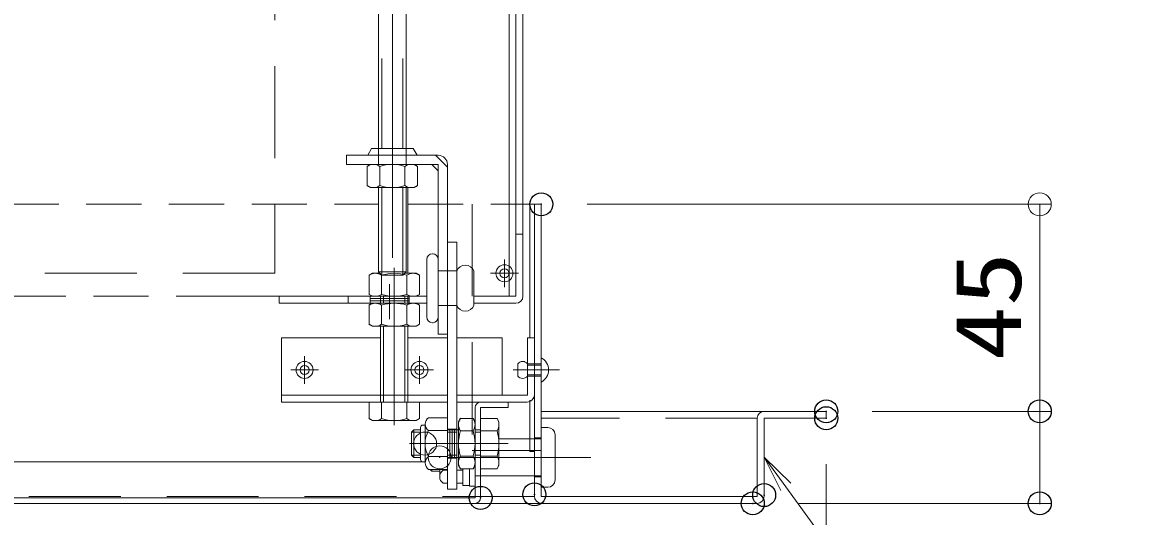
# Model space of a CAD drawing. Units: millimetres, scale not verified. Extents: x -2000 to 2000, y -1385 to 1385.
# Drawn here: x -1202.7 to -957.5, y -1141.5 to -1034.1 of the extents above; entities that cross this region are included whole.
import ezdxf
from ezdxf.enums import TextEntityAlignment as Align

# ---------------------------------------------------------------- set-up
doc = ezdxf.new("R2010")
doc.units = ezdxf.units.MM
doc.header["$LTSCALE"] = 10
doc.header["$PDMODE"] = 32
doc.header["$PDSIZE"] = 5
for name, pattern in [('CHAIN2', [12, 9, -1, 1, -1]), ('DASHED1', [1.8, 1.2, -0.6]), ('DASHED2', [3, 2, -1])]:
    doc.linetypes.add(name, pattern=pattern)
for name, color, linetype, lineweight in [('0-0_sunpou', 1, 'Continuous', 9), ('0-1_0', 7, 'Continuous', 9), ('0-6_MAZ_M', 6, 'Continuous', 9), ('0-9_GRE_M', 3, 'Continuous', 9), ('0-B_CYA_SSD', 134, 'DASHED2', 9), ('0-C_YEL_SSD', 2, 'DASHED2', 9), ('0-E_PARTS2', 6, 'DASHED1', 9), ('0-F_PARTS_SIN', 4, 'CHAIN2', 9), ('1-0_YEL_M', 2, 'Continuous', 9), ('1-2_GRE_SSD', 134, 'DASHED2', 9), ('1-3_CYA_M', 4, 'Continuous', 9), ('1-4_RED_M', 1, 'Continuous', 9), ('1-8_BLU_M', 5, 'Continuous', 9), ('2-4_6寸法', 1, 'Continuous', 9)]:
    doc.layers.add(name, color=color, linetype=linetype, lineweight=lineweight)
doc.layers.add('0-2_DEFPOINTS', color=7, linetype='Continuous')
doc.styles.add('ＭＳ ゴシック', font='')
doc.styles.get('ＭＳ ゴシック').set_extended_font_data('MS Gothic')

# ---------------------------------------------------------------- blocks, each defined once
blk = doc.blocks.new('_ORIGIN')
at = {"layer": '0-1_0', "color": 1}
blk.add_line((0, 0), (-10, 0), dxfattribs=at)
blk.add_circle((0, 0), 5, dxfattribs=at)
blk = doc.blocks.new('MLeader22')
at = {"layer": '2-4_6寸法'}
for p, q in [((-1341.62, -1096.24), (-1336.45, -1102.35)), ((-1261.67, -1187.27), (-1170.2, -1187.27))]:
    blk.add_line(p, q, dxfattribs=at)
for points in [[(-1337.47, -1103.21), (-1341.62, -1096.24), (-1335.43, -1101.49)], [(-1336.45, -1102.35), (-1264.55, -1187.27), (-1261.67, -1187.27)]]:
    blk.add_lwpolyline(points, dxfattribs=at)
at = {"layer": '2-4_6寸法', "color": 2, "style": 'ＭＳ ゴシック', "width": 0.75}
blk.add_text('避難はしご', height=19.21, dxfattribs=at).set_placement((-1260.95, -1187.19), align=Align.BOTTOM_LEFT)
blk = doc.blocks.new('MLeader25')
at = {"layer": '2-4_6寸法'}
for p, q in [((-1041.31, -1128.59), (-1036.61, -1135.06)), ((-980.09, -1208.85), (-945.11, -1208.85))]:
    blk.add_line(p, q, dxfattribs=at)
for points in [[(-1037.68, -1135.85), (-1041.31, -1128.59), (-1035.53, -1134.28)], [(-1036.61, -1135.06), (-982.97, -1208.85), (-980.09, -1208.85)]]:
    blk.add_lwpolyline(points, dxfattribs=at)
at = {"layer": '2-4_6寸法', "color": 2, "style": 'ＭＳ ゴシック', "width": 0.75}
blk.add_text('下枠', height=19.21, dxfattribs=at).set_placement((-979.37, -1208.55), align=Align.BOTTOM_LEFT)

msp = doc.modelspace()

# ---------------------------------------------------------------- linework, layer by layer
at = {"layer": '0-0_sunpou'}
for p, q in [((-1079.81, -1073.64), (-978.85, -1073.64)), ((-981.35, -1078.64), (-981.35, -1113.64)), ((-1017.81, -1118.64), (-978.85, -1118.64)), ((-1017.81, -1118.64), (-978.85, -1118.64)), ((-981.35, -1123.64), (-981.35, -1133.64)), ((-1027.81, -1130.14), (-1027.81, -1294.88)), ((-1027.81, -1130.14), (-1027.81, -1264.88)), ((-1033.79, -1138.64), (-978.85, -1138.64))]:
    msp.add_line(p, q, dxfattribs=at)
at = {"layer": '0-2_DEFPOINTS'}
for p in [(-1089.81, -1073.64), (-1027.81, -1118.64), (-1027.81, -1120.14), (-981.35, -1118.64), (-1103.01, -1137.44), (-1091.31, -1136.69), (-1091.31, -1136.69), (-1041.31, -1136.85), (-1043.79, -1138.64), (-981.35, -1138.64)]:
    msp.add_point(p, dxfattribs=at)
at = {"layer": '0-6_MAZ_M'}
for p, q in [((-1094.93, -1110.97), (-1094.93, -1108.32)), ((-1105.41, -1122.9), (-1105.31, -1122.9)), ((-1089.81, -1135.14), (-1089.81, -1122.14)), ((-1089.81, -1122.14), (-1088.41, -1122.14)), ((-1104.21, -1132.64), (-1104.21, -1124.64)), ((-1099.01, -1124.64), (-1091.31, -1124.64)), ((-1086.81, -1133.54), (-1086.81, -1123.74)), ((-1113.61, -1125.64), (-1104.21, -1125.64)), ((-1113.61, -1125.64), (-1097.01, -1125.64)), ((-1113.98, -1131.27), (-1113.61, -1131.64)), ((-1113.61, -1131.64), (-1111.9, -1131.64)), ((-1111.9, -1131.27), (-1111.9, -1132.86)), ((-1111.15, -1131.45), (-1110.21, -1131.45)), ((-1108.21, -1131.45), (-1106.91, -1131.45)), ((-1106.91, -1131.13), (-1106.91, -1134.27)), ((-1106.91, -1134.74), (-1106.91, -1131.13)), ((-1105.41, -1131.13), (-1105.42, -1134.61)), ((-1104.21, -1132.64), (-1091.31, -1132.64)), ((-1111.15, -1134.27), (-1110.21, -1134.27)), ((-1108.21, -1134.27), (-1106.91, -1134.27)), ((-1089.81, -1135.14), (-1088.41, -1135.14))]:
    msp.add_line(p, q, dxfattribs=at)
for points in [[(-1104.21, -1122.39), (-1104.21, -1134.89), (-1105.41, -1134.89), (-1105.41, -1131.13)], [(-1105.41, -1131.13), (-1105.41, -1134.74), (-1106.91, -1134.74)]]:
    msp.add_lwpolyline(points, dxfattribs=at)
for centre, radius in [((-1097.81, -1088.64), 1.85), ((-1097.81, -1088.64), 0.985), ((-1141.31, -1109.64), 1.85), ((-1116.31, -1109.64), 1.85), ((-1141.31, -1109.64), 0.985), ((-1116.31, -1109.64), 0.985)]:
    msp.add_circle(centre, radius, dxfattribs=at)
for centre, radius, start, end in [((-1093.87, -1109.11), 1.32, 36.8699, 143.1301), ((-1091.22, -1109.64), 3, 298.0725, 61.9275), ((-1093.87, -1110.17), 1.32, 216.8699, 323.1301), ((-1088.41, -1123.74), 1.6, 0, 90), ((-1110.21, -1132.86), 1.69, 123.855, 236.145), ((-1106.26, -1128.64), 5.65, 207.6925, 209.8628), ((-1088.41, -1133.54), 1.6, 270, 0)]:
    msp.add_arc(centre, radius, start, end, dxfattribs=at)
msp.add_point((-1111.9, -1128.64), dxfattribs=at)
at = {"layer": '0-9_GRE_M'}
for p, q in [((-1126.96, -1064.99), (-1127.69, -1065.41)), ((-1127.69, -1065.41), (-1127.69, -1069.57)), ((-1124.95, -1069.57), (-1124.95, -1065.41)), ((-1119.47, -1069.57), (-1119.47, -1065.41)), ((-1117.46, -1064.99), (-1116.72, -1065.41)), ((-1116.72, -1069.57), (-1116.72, -1065.41)), ((-1126.96, -1069.99), (-1127.69, -1069.57)), ((-1117.46, -1069.99), (-1126.96, -1069.99)), ((-1118.81, -1088.64), (-1118.81, -1069.99)), ((-1117.46, -1069.99), (-1116.72, -1069.57)), ((-1092.31, -1073.64), (-1092.31, -1102.64)), ((-1091.31, -1073.64), (-1091.31, -1137.04)), ((-1089.81, -1073.64), (-1089.81, -1137.14)), ((-1114.71, -1098.13), (-1114.71, -1085.63)), ((-1113.46, -1084.38), (-1113.36, -1084.38)), ((-1112.21, -1098.13), (-1112.21, -1085.63)), ((-1126.56, -1088.64), (-1127.29, -1089.07)), ((-1126.56, -1088.64), (-1124.9, -1088.64)), ((-1119.52, -1088.64), (-1117.06, -1088.64)), ((-1117.06, -1088.64), (-1116.32, -1089.07)), ((-1104.46, -1088.13), (-1104.46, -1095.63)), ((-1124.55, -1093.22), (-1124.55, -1089.07)), ((-1119.07, -1093.22), (-1119.07, -1089.07)), ((-1116.32, -1089.07), (-1116.32, -1093.22)), ((-1117.06, -1093.64), (-1116.32, -1093.22)), ((-1126.56, -1095.14), (-1127.29, -1095.57)), ((-1126.56, -1093.64), (-1117.06, -1093.64)), ((-1126.56, -1095.14), (-1117.06, -1095.14)), ((-1124.81, -1095.14), (-1124.81, -1093.64)), ((-1124.55, -1099.72), (-1124.55, -1095.57)), ((-1124.11, -1095.14), (-1124.11, -1093.64)), ((-1119.51, -1095.14), (-1119.51, -1093.64)), ((-1119.07, -1099.72), (-1119.07, -1095.57)), ((-1118.81, -1095.14), (-1118.81, -1093.64)), ((-1117.06, -1095.14), (-1116.32, -1095.57)), ((-1116.32, -1095.57), (-1116.32, -1099.72)), ((-1126.56, -1100.14), (-1117.06, -1100.14)), ((-1124.81, -1115.14), (-1124.81, -1100.14)), ((-1124.11, -1115.14), (-1124.11, -1100.14)), ((-1119.51, -1115.14), (-1119.51, -1100.14)), ((-1118.81, -1115.14), (-1118.81, -1100.14)), ((-1117.06, -1100.14), (-1116.32, -1099.72)), ((-1113.46, -1099.38), (-1113.36, -1099.38)), ((-1124.81, -1116.64), (-1124.81, -1115.14)), ((-1124.11, -1116.64), (-1124.11, -1115.14)), ((-1119.51, -1116.64), (-1119.51, -1115.14)), ((-1118.81, -1116.64), (-1118.81, -1115.14)), ((-1127.29, -1116.64), (-1127.29, -1120.22)), ((-1116.32, -1116.64), (-1127.29, -1116.64)), ((-1124.55, -1116.64), (-1124.55, -1120.22)), ((-1119.07, -1116.64), (-1119.07, -1120.22)), ((-1116.32, -1120.22), (-1116.32, -1116.64)), ((-1104.21, -1117.84), (-1104.21, -1137.44)), ((-1103.01, -1117.84), (-1103.01, -1137.44)), ((-1103.01, -1117.84), (-1097.01, -1117.84)), ((-1092.31, -1116.2), (-1092.31, -1127.34)), ((-1126.56, -1120.64), (-1127.29, -1120.22)), ((-1117.06, -1120.64), (-1116.32, -1120.22)), ((-1114.33, -1120.02), (-1110.21, -1120.02)), ((-1110.21, -1131.27), (-1110.21, -1120.02)), ((-1107.81, -1120.89), (-1107.39, -1120.16)), ((-1107.39, -1120.16), (-1104.63, -1120.16)), ((-1104.21, -1120.89), (-1104.63, -1120.16)), ((-1099.43, -1120.16), (-1103.01, -1120.16)), ((-1103.01, -1120.16), (-1103.01, -1131.13)), ((-1099.01, -1120.89), (-1099.43, -1120.16)), ((-1027.81, -1118.64), (-1089.81, -1118.64)), ((-1041.31, -1120.14), (-1041.31, -1137.04)), ((-1027.81, -1120.14), (-1041.31, -1120.14)), ((-1027.81, -1118.64), (-1027.81, -1120.14)), ((-1126.56, -1120.64), (-1117.06, -1120.64)), ((-1116.08, -1129.14), (-1116.08, -1122.14)), ((-1115.58, -1121.64), (-1115.08, -1121.64)), ((-1115.08, -1129.86), (-1115.08, -1121.42)), ((-1114.33, -1122.83), (-1110.21, -1122.83)), ((-1107.81, -1130.39), (-1107.81, -1120.89)), ((-1104.63, -1122.9), (-1107.39, -1122.9)), ((-1104.21, -1130.39), (-1104.21, -1120.89)), ((-1103.01, -1122.9), (-1099.43, -1122.9)), ((-1099.01, -1130.39), (-1099.01, -1120.89)), ((-1091.31, -1127.34), (-1092.31, -1127.34)), ((-1632.61, -1129.64), (-1115.51, -1129.64)), ((-1115.58, -1129.64), (-1115.08, -1129.64)), ((-1114.33, -1128.45), (-1110.21, -1128.45)), ((-1104.63, -1128.38), (-1107.39, -1128.38)), ((-1103.01, -1128.38), (-1099.43, -1128.38)), ((-1114.33, -1131.27), (-1110.21, -1131.27)), ((-1107.81, -1130.39), (-1107.39, -1131.13)), ((-1104.63, -1131.13), (-1107.39, -1131.13)), ((-1104.21, -1130.39), (-1104.63, -1131.13)), ((-1103.01, -1131.13), (-1099.43, -1131.13)), ((-1099.01, -1130.39), (-1099.43, -1131.13)), ((-1641.41, -1137.44), (-1104.21, -1137.44)), ((-1091.81, -1137.14), (-1091.31, -1137.14)), ((-1042.91, -1138.64), (-1702.71, -1138.64)), ((-1641.41, -1138.64), (-1104.21, -1138.64))]:
    msp.add_line(p, q, dxfattribs=at)
at = {"layer": '0-9_GRE_M', "linetype": 'DASHED1'}
for p, q in [((-1620.81, -1073.64), (-1125.21, -1073.64)), ((-1118.81, -1073.64), (-1089.81, -1073.64)), ((-1583.26, -1093.64), (-1162.36, -1093.64))]:
    msp.add_line(p, q, dxfattribs=at)
at = {"layer": '0-9_GRE_M'}
for points in [[(-1126.56, -1093.64), (-1127.29, -1093.22), (-1127.29, -1089.07)], [(-1126.56, -1100.14), (-1127.29, -1099.72), (-1127.29, -1095.57)], [(-1103.01, -1116.64), (-1097.01, -1116.64), (-1097.01, -1117.84)], [(-1042.81, -1120.14), (-1042.81, -1137.14), (-1089.81, -1137.14)]]:
    msp.add_lwpolyline(points, dxfattribs=at)
for centre, radius, start, end in [((-1126.32, -1067.42), 2.43, 55.6159, 124.3842), ((-1122.21, -1074.07), 9.08, 72.4121, 107.5879), ((-1118.1, -1067.42), 2.43, 55.6159, 124.3842), ((-1126.32, -1067.56), 2.43, 235.6158, 304.3841), ((-1122.21, -1060.91), 9.08, 252.4121, 287.5879), ((-1118.1, -1067.56), 2.43, 235.6158, 304.3841), ((-1113.46, -1085.63), 1.25, 0, 180), ((-1125.92, -1091.07), 2.43, 55.6159, 124.3842), ((-1121.81, -1097.72), 9.08, 72.4121, 107.5879), ((-1117.7, -1091.07), 2.43, 55.6159, 124.3842), ((-1106.33, -1088.91), 2.03, 22.6199, 157.3801), ((-1125.92, -1091.21), 2.43, 235.6158, 304.3841), ((-1121.81, -1084.57), 9.08, 252.4121, 287.5879), ((-1117.7, -1091.21), 2.43, 235.6158, 304.3841), ((-1125.92, -1097.57), 2.43, 55.6159, 124.3842), ((-1121.81, -1104.22), 9.08, 72.4121, 107.5879), ((-1117.7, -1097.57), 2.43, 55.6159, 124.3842), ((-1106.33, -1094.85), 2.03, 202.6199, 337.3801), ((-1113.46, -1098.13), 1.25, 180, 0), ((-1125.92, -1097.71), 2.43, 235.6158, 304.3841), ((-1121.81, -1091.07), 9.08, 252.4121, 287.5879), ((-1117.7, -1097.71), 2.43, 235.6158, 304.3841), ((-1103.01, -1117.84), 1.2, 90, 180), ((-1125.92, -1118.21), 2.43, 235.6158, 304.3841), ((-1121.81, -1111.57), 9.08, 252.4121, 287.5879), ((-1117.7, -1118.21), 2.43, 235.6158, 304.3841), ((-1113.39, -1121.42), 1.69, 123.855, 236.145), ((-1105.38, -1121.53), 2.43, 145.6158, 214.3842), ((-1106.64, -1121.53), 2.43, 325.6159, 34.3841), ((-1101.44, -1121.53), 2.43, 325.6159, 34.3841), ((-1041.31, -1120.14), 1.5, 90, 180), ((-1115.58, -1122.14), 0.5, 90, 180), ((-1109.44, -1125.64), 5.65, 150.1372, 209.863), ((-1098.73, -1125.64), 9.08, 162.4121, 197.5879), ((-1113.29, -1125.64), 9.08, 342.4121, 17.5879), ((-1108.09, -1125.64), 9.08, 342.4121, 17.5879), ((-1115.58, -1129.14), 0.5, 180, 270), ((-1113.39, -1129.86), 1.69, 123.855, 236.145), ((-1105.38, -1129.75), 2.43, 145.6158, 214.3842), ((-1106.64, -1129.75), 2.43, 325.6159, 34.3841), ((-1101.44, -1129.75), 2.43, 325.6159, 34.3841), ((-1104.21, -1137.44), 1.2, 270, 0), ((-1089.71, -1137.04), 1.6, 180, 270), ((-1042.91, -1137.04), 1.6, 270, 0)]:
    msp.add_arc(centre, radius, start, end, dxfattribs=at)
msp.add_point((-1115.08, -1125.64), dxfattribs=at)
at = {"layer": '0-B_CYA_SSD'}
for p, q in [((-1124.51, -1011.92), (-1124.51, -1061.49)), ((-1119.91, -1011.92), (-1119.91, -1061.49)), ((-1125.21, -1064.99), (-1125.21, -1061.49)), ((-1119.21, -1064.99), (-1119.21, -1061.49)), ((-1124.51, -1069.99), (-1124.51, -1089.03)), ((-1119.91, -1069.99), (-1119.91, -1089.03)), ((-1125.21, -1088.33), (-1119.21, -1088.33)), ((-1117.52, -1128.64), (-1117.52, -1122.64)), ((-1108.21, -1122.64), (-1110.21, -1122.64)), ((-1103.01, -1122.64), (-1104.21, -1122.64)), ((-1118.01, -1123.13), (-1116.08, -1123.13)), ((-1110.21, -1123.13), (-1108.21, -1123.13)), ((-1103.01, -1123.13), (-1104.21, -1123.13)), ((-1118.01, -1128.15), (-1116.08, -1128.15)), ((-1110.21, -1128.15), (-1108.21, -1128.15)), ((-1108.21, -1128.64), (-1110.21, -1128.64)), ((-1103.01, -1128.15), (-1104.21, -1128.15)), ((-1103.01, -1128.64), (-1104.21, -1128.64))]:
    msp.add_line(p, q, dxfattribs=at)
msp.add_lwpolyline([(-1147.81, -923.64), (-1147.81, -1088.64), (-1597.81, -1088.64), (-1597.81, -923.64)], close=True, dxfattribs=at)
at = {"layer": '0-C_YEL_SSD'}
for p, q in [((-1042.81, -1120.14), (-1089.81, -1120.14)), ((-1091.31, -1137.14), (-1654.31, -1137.14))]:
    msp.add_line(p, q, dxfattribs=at)
at = {"layer": '0-E_PARTS2'}
for p, q in [((-1110.21, -1065.58), (-1112.8, -1062.99)), ((-1108.21, -1088.13), (-1112.21, -1088.13)), ((-1127.06, -1093.64), (-1127.06, -1095.14)), ((-1127.06, -1094.14), (-1118.56, -1094.14)), ((-1127.06, -1094.64), (-1118.56, -1094.64)), ((-1118.56, -1093.64), (-1118.56, -1095.14)), ((-1108.21, -1095.63), (-1112.21, -1095.63)), ((-1089.81, -1112.29), (-1089.81, -1106.99)), ((-1092.81, -1110.97), (-1092.81, -1108.32)), ((-1092.81, -1108.32), (-1089.81, -1108.32)), ((-1092.81, -1108.58), (-1089.81, -1108.58)), ((-1092.81, -1110.7), (-1089.81, -1110.7)), ((-1092.81, -1110.97), (-1089.81, -1110.97)), ((-1110.21, -1122.49), (-1108.21, -1122.49)), ((-1109.71, -1122.49), (-1109.71, -1128.79)), ((-1109.21, -1122.49), (-1109.21, -1128.79)), ((-1108.71, -1122.49), (-1108.71, -1128.79)), ((-1091.31, -1124.39), (-1089.81, -1124.39)), ((-1091.31, -1124.64), (-1089.81, -1124.64)), ((-1110.21, -1128.79), (-1108.21, -1128.79)), ((-1113.61, -1131.27), (-1113.61, -1131.64)), ((-1091.31, -1132.64), (-1089.81, -1132.64)), ((-1091.31, -1132.89), (-1089.81, -1132.89))]:
    msp.add_line(p, q, dxfattribs=at)
at = {"layer": '0-F_PARTS_SIN'}
for p, q in [((-1122.21, -995.26), (-1122.21, -1094.45)), ((-1097.81, -1085.62), (-1097.81, -1091.66)), ((-1121.81, -1087.46), (-1121.81, -1121.66)), ((-1094.79, -1088.64), (-1100.83, -1088.64)), ((-1122.81, -1090.99), (-1122.81, -1098.58)), ((-1141.31, -1106.62), (-1141.31, -1112.66)), ((-1116.31, -1106.62), (-1116.31, -1112.66)), ((-1138.29, -1109.64), (-1144.33, -1109.64)), ((-1113.29, -1109.64), (-1119.33, -1109.64)), ((-1095.92, -1109.64), (-1085.83, -1109.64)), ((-1118.47, -1125.64), (-1103.71, -1125.64)), ((-1078.99, -1128.64), (-1109.04, -1128.64))]:
    msp.add_line(p, q, dxfattribs=at)
at = {"layer": '1-0_YEL_M'}
for p, q in [((-1096.81, -900.24), (-1096.81, -1093.64)), ((-1095.31, -900.14), (-1095.31, -1093.64)), ((-1117.71, -1061.49), (-1116.84, -1062.99)), ((-1132.21, -1062.99), (-1112.21, -1062.99)), ((-1132.21, -1064.99), (-1132.21, -1062.99)), ((-1132.21, -1064.99), (-1112.21, -1064.99)), ((-1112.21, -1066.4), (-1113.62, -1064.99)), ((-1112.21, -1101.88), (-1112.21, -1064.99))]:
    msp.add_line(p, q, dxfattribs=at)
for points in [[(-1117.71, -1061.49), (-1126.71, -1061.49), (-1127.58, -1062.99)], [(-1112.21, -1101.88), (-1110.21, -1101.88), (-1110.21, -1064.99)]]:
    msp.add_lwpolyline(points, dxfattribs=at)
msp.add_arc((-1112.21, -1064.99), 2, 0, 90, dxfattribs=at)
at = {"layer": '1-2_GRE_SSD'}
for p, q in [((-1104.81, -1073.64), (-1104.81, -1127.14)), ((-1104.81, -1127.14), (-1089.81, -1127.14))]:
    msp.add_line(p, q, dxfattribs=at)
at = {"layer": '1-3_CYA_M'}
for p, q in [((-1093.81, -910.14), (-1093.81, -1093.64)), ((-1125.21, -1011.92), (-1125.21, -1061.49)), ((-1119.21, -1011.92), (-1119.21, -1061.49)), ((-1125.21, -1069.99), (-1125.21, -1088.33)), ((-1119.21, -1069.99), (-1119.21, -1088.33)), ((-1095.31, -1080.14), (-1093.81, -1080.14)), ((-1124.51, -1089.03), (-1125.21, -1088.33)), ((-1162.36, -1093.64), (-1114.71, -1093.64)), ((-1146.81, -1093.64), (-1146.81, -1095.14)), ((-1146.81, -1095.14), (-1114.71, -1095.14)), ((-1131.81, -1093.64), (-1131.81, -1095.14)), ((-1104.46, -1093.64), (-1095.31, -1093.64)), ((-1104.46, -1095.14), (-1095.31, -1095.14)), ((-1117.52, -1122.64), (-1118.01, -1123.13)), ((-1116.08, -1122.64), (-1117.52, -1122.64)), ((-1108.21, -1122.64), (-1107.81, -1122.64)), ((-1118.01, -1128.15), (-1118.01, -1123.13)), ((-1117.52, -1128.64), (-1118.01, -1128.15)), ((-1116.08, -1128.64), (-1117.52, -1128.64)), ((-1108.21, -1128.64), (-1107.81, -1128.64))]:
    msp.add_line(p, q, dxfattribs=at)
msp.add_lwpolyline([(-1124.51, -1089.03), (-1119.91, -1089.03), (-1119.21, -1088.33)], dxfattribs=at)
msp.add_arc((-1095.31, -1093.64), 1.5, 270, 0, dxfattribs=at)
at = {"layer": '1-4_RED_M'}
for p, q in [((-1110.21, -1081.88), (-1108.21, -1081.88)), ((-1110.21, -1081.88), (-1110.21, -1135.58)), ((-1108.21, -1081.88), (-1108.21, -1135.58)), ((-1110.21, -1135.58), (-1108.21, -1135.58))]:
    msp.add_line(p, q, dxfattribs=at)
at = {"layer": '1-8_BLU_M'}
for p, q in [((-1146.31, -1116.64), (-1146.31, -1102.64)), ((-1124.81, -1102.64), (-1146.31, -1102.64)), ((-1110.21, -1102.64), (-1118.81, -1102.64)), ((-1098.31, -1102.64), (-1108.21, -1102.64)), ((-1098.31, -1102.64), (-1098.31, -1115.14)), ((-1091.31, -1102.64), (-1092.81, -1102.64)), ((-1092.81, -1102.64), (-1092.81, -1115.14)), ((-1091.31, -1102.64), (-1091.31, -1115.04)), ((-1110.21, -1115.14), (-1146.31, -1115.14)), ((-1092.81, -1115.14), (-1108.21, -1115.14)), ((-1110.21, -1116.64), (-1146.31, -1116.64)), ((-1092.91, -1116.64), (-1108.21, -1116.64))]:
    msp.add_line(p, q, dxfattribs=at)
msp.add_arc((-1092.91, -1115.04), 1.6, 270, 0, dxfattribs=at)

# ---------------------------------------------------------------- block references
at = {"layer": '0-0_sunpou', "xscale": 0.5, "yscale": 0.5}
for p, rotation in [((-981.35, -1073.64), 90), ((-981.35, -1118.64), 270), ((-981.35, -1118.64), 90), ((-981.35, -1138.64), 270)]:
    msp.add_blockref('_ORIGIN', p, dxfattribs=dict(at, rotation=rotation))
at = {"layer": '2-4_6寸法'}
for name in ['MLeader22', 'MLeader25']:
    msp.add_blockref(name, (0, 0), dxfattribs=at)

# ---------------------------------------------------------------- texts
at = {"layer": '0-0_sunpou', "color": 2, "style": 'ＭＳ ゴシック', "width": 1.2}
msp.add_text('45', height=14.44, rotation=90, dxfattribs=at).set_placement((-981.08, -1107.57), align=Align.BOTTOM_LEFT)

doc.saveas('drawing.dxf')
